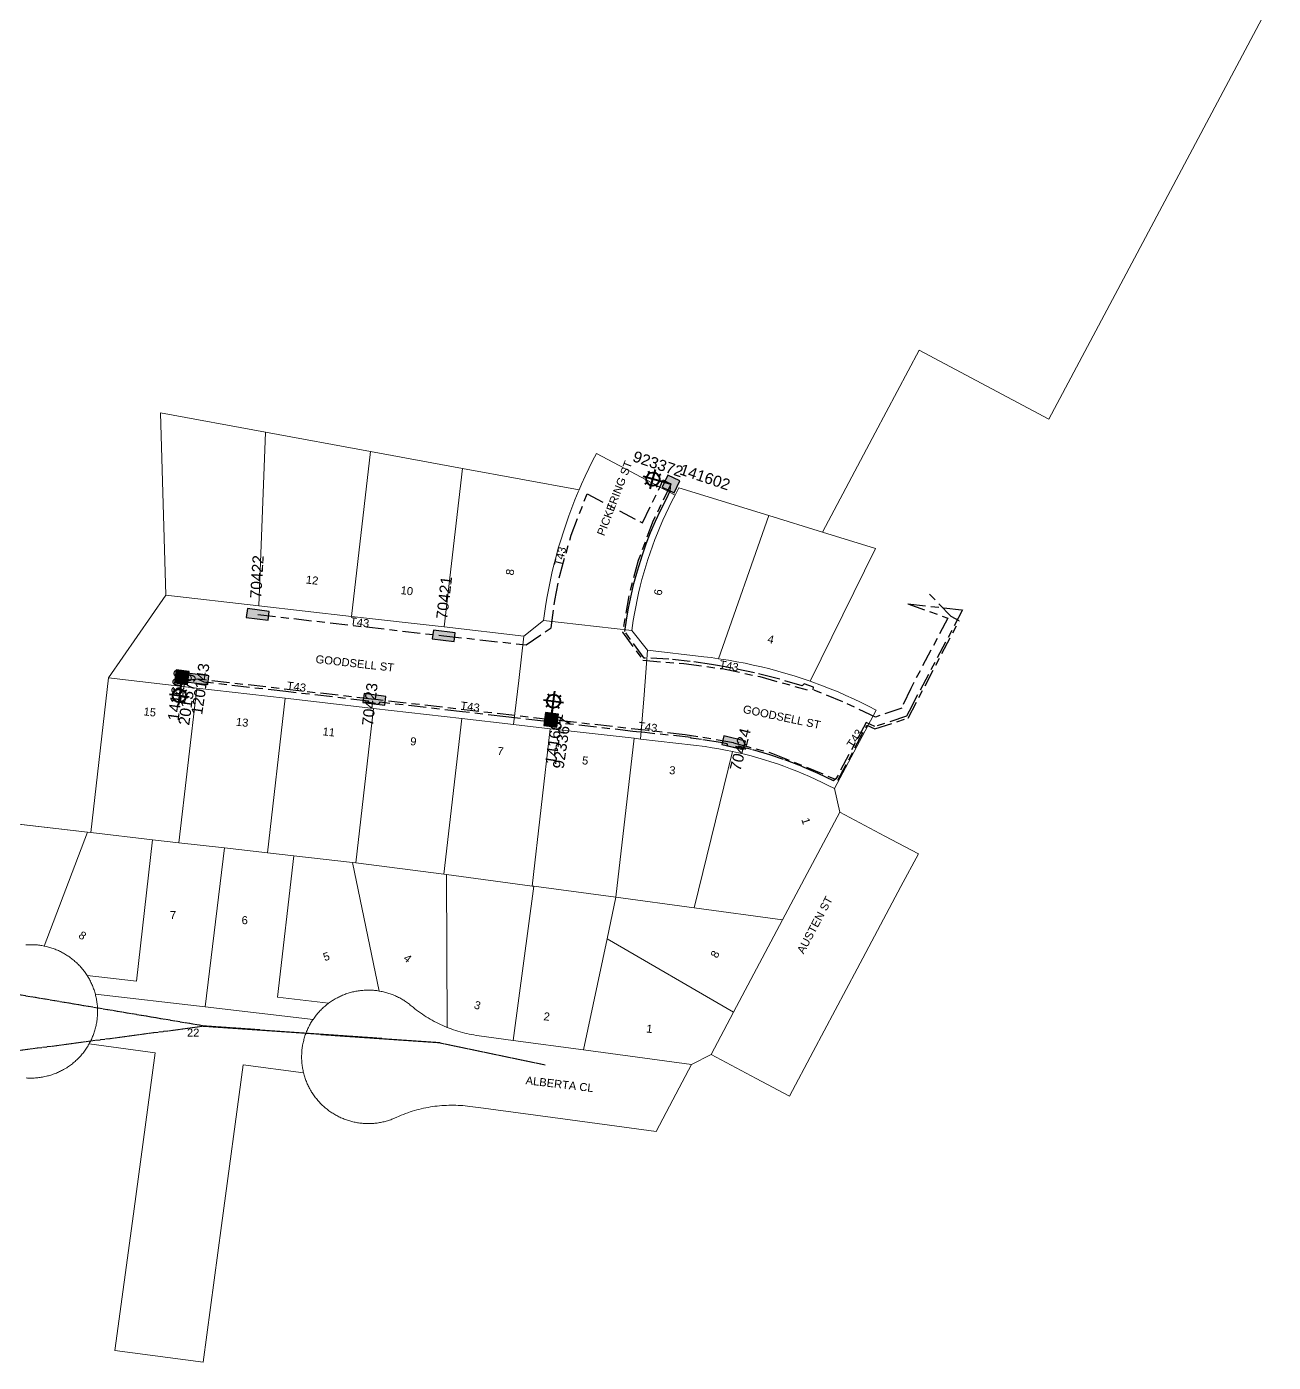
# Model space of a CAD drawing. Header units: metres. Extents: x 272069 to 273785, y 6094580 to 6096012.
# Drawn here: x 273405.6 to 273686, y 6094886.4 to 6095186.7 of the extents above; entities that cross this region are included whole.
import ezdxf
from ezdxf.enums import TextEntityAlignment as Align

# ---------------------------------------------------------------- set-up
doc = ezdxf.new("R2010")
doc.units = ezdxf.units.M
doc.linetypes.add('Cable Exist OH', pattern=[1, 1, 0])
doc.linetypes.add('Cable Exist UG', pattern=[8.2, 4, -1.2, 1.8, -1.2])
doc.layers.get('0').update_dxf_attribs({"color": 6})
doc.layers.add('Cadastre Land Parcels_SP_EXT', color=9, linetype='Continuous', lineweight=5)
doc.layers.add('Cadastre Roads_SP_EXT', color=9, linetype='Continuous', lineweight=5)
for name, color, linetype in [('Equip_SP_SL_EXT', 7, 'Continuous'), ('Mains_LV_EXT', 7, 'Continuous'), ('Mains_SL_EXT', 7, 'Continuous'), ('SupportsUG_SP_LV_EXT', 7, 'Continuous'), ('SupportsUG_SP_LV_SL_EXT', 7, 'Continuous')]:
    doc.layers.add(name, color=color, linetype=linetype)
doc.styles.add('COLUMN_LABEL', font='arial.ttf')
doc.styles.add('iecARIAL', font='arial.ttf', dxfattribs={"height": 2})
doc.styles.add('POLE_LABEL', font='arial.ttf')
doc.styles.get("Standard").update_dxf_attribs({"font": 'arial.ttf'})

# ---------------------------------------------------------------- blocks, each defined once
blk = doc.blocks.new('COLUMN_EXT')
blk.add_hatch(color=256).paths.add_polyline_path([(-1.49, 1.48), (-1.49, -1.49), (1.48, -1.49), (1.48, 1.48)])
blk.add_lwpolyline([(-1.49, -1.49), (1.48, -1.49), (1.48, 1.48), (-1.49, 1.48)], close=True)
for tag, height, style, flags, p in [('ASSET_NUM', 2.5, 'COLUMN_LABEL', 8, (2, 2)), ('STRUCTURE_PLANT_NUMBER', 0.2, 'POLE_LABEL', 9, (1.81, 0.03)), ('STREET_CODE', 0.2, 'COLUMN_LABEL', 9, (1.81, -0.2))]:
    blk.add_attdef(tag, text='', height=height, dxfattribs=dict(style=style, flags=flags)).set_placement(p, align=Align.MIDDLE_LEFT)
at = {"flags": 1}
blk.add_attdef('Z', (1.81, -2.35), '', height=0.2, dxfattribs=at)
at = {"flags": 9}
for tag, p in [('COLUMN_TYPE', (1.81, -0.4)), ('OWNED_BY', (1.81, -0.6)), ('STATE', (1.81, -0.8)), ('USAGE', (1.81, -1)), ('STREETNAME', (1.81, -1.6)), ('SUBURB', (1.81, -1.8)), ('LEGEND', (1.81, -1.2)), ('LOCATION', (1.81, -1.4)), ('NOTES', (1.81, -2))]:
    blk.add_attdef(tag, text='', height=0.2, dxfattribs=at).set_placement(p, align=Align.MIDDLE_LEFT)
blk = doc.blocks.new('PILLAR_EXT')
blk.add_hatch(color=256).paths.add_polyline_path([(-2.475, 0.99), (-2.475, -0.99), (2.475, -0.99), (2.475, 0.99)])
blk.add_lwpolyline([(-2.475, -0.99), (2.475, -0.99), (2.475, 0.99), (-2.475, 0.99)], close=True)
at = {"style": 'iecARIAL', "flags": 8}
blk.add_attdef('ASSET_NUM', (1.5, 3.5), '', height=2.5, dxfattribs=at)
for tag, p, flags in [('OWNED_BY', (0, -0.2), 9), ('STATE', (0, -0.4), 9), ('SUPPORT_TYPE', (0, -0.6), 9), ('STREETNAME', (0, -1.8), 9), ('SUBURB', (0, -2), 1), ('USAGE', (0, -0.8), 9), ('LEGEND', (0, -1), 9), ('LOCATION', (0, -1.2), 9), ('NOTES', (0, -1.4), 9), ('PARENT', (0, -1.6), 9)]:
    blk.add_attdef(tag, p, '', height=0.2, dxfattribs=dict(flags=flags))
blk = doc.blocks.new('SL_LANTERN_EXT')
at = {"lineweight": 40}
for p, q in [((0, 1.97), (0, 6.47)), ((-2.25, 4.22), (2.25, 4.22)), ((-1.46, 5.68), (-1.06, 5.28)), ((-1.46, 2.76), (-1.06, 3.16)), ((1.46, 5.68), (1.06, 5.28)), ((1.46, 2.76), (1.06, 3.16)), ((0, 0), (0, 2.72))]:
    blk.add_line(p, q, dxfattribs=at)
blk.add_circle((0, 4.22), 1.5, dxfattribs=at)
at = {"style": 'iecARIAL', "flags": 8}
blk.add_attdef('ASSET_NUM', (1.5, 1.5), '', height=2.5, dxfattribs=at)
for tag, p, height, flags in [('OPERATING_VOLTAGE', (0.98, -1.65), 0.2, 9), ('ORIENTATION', (0.98, -1.85), 0.2, 9), ('OWNED_BY', (0.98, -2.05), 0.2, 9), ('STATE', (0.98, -2.25), 0.2, 9), ('CONSTRUCTED_VOLTAGE', (0.98, -0.65), 0.2, 9), ('CONTROL_TYPE', (0.98, -0.85), 0.2, 9), ('LANTERN_PURPOSE', (0.98, -1.05), 0.2, 9), ('LANTERN_TYPE', (0.98, -1.25), 0.2, 9), ('NO_PHASES', (0.98, -1.45), 0.2, 9), ('USAGE', (0.98, -2.45), 0.2, 9), ('CEXIST', (0.98, -2.65), 0.2, 9), ('CNEW', (0.98, -2.85), 0.2, 9), ('CNUMBER', (0.98, -3.05), 0.2, 9), ('LNUMBER', (2.18, -3.25), 2.5, 8), ('CREMOVE', (0.98, -3.25), 0.2, 9), ('CREPLACE', (0.98, -3.45), 0.2, 9), ('LKINGHEIGHT', (0.98, -3.65), 0.2, 9), ('LBRACKET', (0.98, -3.85), 0.2, 9), ('LBRACKETVOCAB', (0.98, -4.05), 0.2, 9), ('LCATEGORY', (0.98, -4.25), 0.2, 9), ('LCHARGE1', (0.98, -4.45), 0.2, 9), ('LCHARGE1PERCENT', (0.98, -4.65), 0.2, 9), ('LCHARGE2', (0.98, -4.85), 0.2, 9), ('LCHARGE2PERCENT', (0.98, -5.05), 0.2, 9), ('LCHARGE3', (0.98, -5.25), 0.2, 9), ('LCHARGE3PERCENT', (0.98, -5.45), 0.2, 9), ('LEXIST', (0.98, -5.65), 0.2, 9), ('LLAMP', (0.98, -5.85), 0.2, 9), ('LLAMPVOCAB', (0.98, -6.05), 0.2, 9), ('LMAST', (0.98, -6.25), 0.2, 9), ('LMASTVOCAB', (0.98, -6.45), 0.2, 9), ('LNEW', (0.98, -6.65), 0.2, 9), ('LANTNUMBER', (0.98, -6.85), 0.2, 9), ('LOUTREACH', (0.98, -7.25), 0.2, 9), ('LOUTREACHVOCAB', (0.98, -7.45), 0.2, 9), ('LRATECODE', (0.98, -7.65), 0.2, 9), ('LREMOVE', (0.98, -7.85), 0.2, 9), ('LREPLACE', (0.98, -8.05), 0.2, 9), ('LTYPE', (0.98, -8.25), 0.2, 9), ('LTYPEVOCAB', (0.98, -8.45), 0.2, 9), ('LEGEND', (0.98, -8.65), 0.2, 9), ('LOCATION', (0.98, -8.85), 0.2, 9), ('NOTES', (0.98, -9.05), 0.2, 9), ('STREETNAME', (0.98, -9.25), 0.2, 9), ('SUBURB', (0.98, -9.45), 0.2, 1)]:
    blk.add_attdef(tag, p, '', height=height, dxfattribs=dict(flags=flags))

msp = doc.modelspace()

# ---------------------------------------------------------------- linework, layer by layer
at = {"layer": 'Cadastre Land Parcels_SP_EXT', "linetype": 'Continuous'}
for p, q in [((273635.52, 6095098.42), (273686.05, 6095193.35)), ((273596.51, 6095095.38), (273606.38, 6095113.93)), ((273606.38, 6095113.93), (273635.52, 6095098.42)), ((273436.91, 6095058.9), (273435.72, 6095099.9)), ((273435.72, 6095099.9), (273459.29, 6095095.55)), ((273459.29, 6095095.55), (273482.9, 6095091.19)), ((273584.62, 6095073.03), (273596.51, 6095095.38)), ((273482.9, 6095091.19), (273503.61, 6095087.37)), ((273532.05, 6095087.33), (273532.91, 6095089.05)), ((273532.91, 6095089.05), (273533.79, 6095090.75)), ((273533.79, 6095090.75), (273551.47, 6095081.38)), ((273503.61, 6095087.37), (273529.86, 6095082.53)), ((273530.43, 6095083.85), (273531.23, 6095085.6)), ((273531.23, 6095085.6), (273532.05, 6095087.33)), ((273529.86, 6095082.53), (273530.43, 6095083.85)), ((273551.47, 6095081.38), (273552.34, 6095083.02)), ((273552.34, 6095083.02), (273572.53, 6095076.77)), ((273572.53, 6095076.77), (273584.62, 6095073.03)), ((273423.96, 6095040.25), (273436.91, 6095058.9)), ((273419.98, 6095005.49), (273423.96, 6095040.25)), ((273396.64, 6095008.17), (273419.3, 6095005.57)), ((273419.3, 6095005.57), (273419.98, 6095005.49))]:
    msp.add_line(p, q, dxfattribs=at)
for points in [[(273459.29, 6095095.55), (273435.72, 6095099.9), (273436.91, 6095058.9), (273457.78, 6095056.51), (273459.29, 6095095.55)], [(273482.9, 6095091.19), (273459.29, 6095095.55), (273457.78, 6095056.51), (273478.65, 6095054.11), (273482.9, 6095091.19)], [(273503.61, 6095087.37), (273482.9, 6095091.19), (273478.65, 6095054.11), (273499.52, 6095051.72), (273503.61, 6095087.37)], [(273521.85, 6095053.19), (273522.3, 6095056.3), (273522.61, 6095058.19), (273522.96, 6095060.08), (273523.34, 6095061.97), (273523.76, 6095063.84), (273524.2, 6095065.71), (273524.68, 6095067.57), (273525.19, 6095069.42), (273525.74, 6095071.26), (273526.32, 6095073.09), (273526.92, 6095074.91), (273527.56, 6095076.73), (273528.23, 6095078.52), (273528.94, 6095080.31), (273529.67, 6095082.09), (273529.86, 6095082.53), (273503.61, 6095087.37), (273499.52, 6095051.72), (273517.41, 6095049.67), (273521.85, 6095053.19)], [(273572.53, 6095076.77), (273552.34, 6095083.02), (273551.47, 6095081.38), (273550.74, 6095079.98), (273550.04, 6095078.58), (273549.37, 6095077.16), (273548.72, 6095075.73), (273548.09, 6095074.29), (273547.49, 6095072.83), (273546.92, 6095071.37), (273546.37, 6095069.9), (273545.84, 6095068.42), (273545.35, 6095066.93), (273544.88, 6095065.43), (273544.43, 6095063.92), (273544.01, 6095062.41), (273543.62, 6095060.89), (273543.25, 6095059.36), (273542.92, 6095057.82), (273542.6, 6095056.28), (273542.32, 6095054.74), (273542.06, 6095053.19), (273541.73, 6095050.91), (273545.24, 6095046.48), (273557.89, 6095045.03), (273559.58, 6095044.82), (273561.25, 6095044.59), (273572.53, 6095076.77)], [(273596.54, 6095069.34), (273584.62, 6095073.03), (273572.53, 6095076.77), (273561.25, 6095044.59), (273563.45, 6095044.25), (273565.32, 6095043.92), (273567.19, 6095043.57), (273569.05, 6095043.17), (273570.9, 6095042.75), (273572.75, 6095042.29), (273574.59, 6095041.8), (273576.41, 6095041.28), (273578.23, 6095040.73), (273580.04, 6095040.15), (273581.84, 6095039.53), (273596.54, 6095069.34)], [(273443.84, 6095037.97), (273423.96, 6095040.25), (273419.98, 6095005.49), (273433.92, 6095003.89), (273439.85, 6095003.21), (273443.84, 6095037.97)], [(273463.71, 6095035.69), (273443.84, 6095037.97), (273439.85, 6095003.21), (273450.09, 6095002.04), (273459.73, 6095000.93), (273463.71, 6095035.69)], [(273483.59, 6095033.41), (273463.71, 6095035.69), (273459.73, 6095000.93), (273465.69, 6095000.25), (273478.91, 6094998.73), (273479.61, 6094998.65), (273483.59, 6095033.41)], [(273503.46, 6095031.13), (273483.59, 6095033.41), (273479.61, 6094998.65), (273499.46, 6094996.15), (273503.46, 6095031.13)], [(273515.13, 6095029.79), (273503.46, 6095031.13), (273499.46, 6094996.15), (273500.06, 6094996.07), (273519.29, 6094993.47), (273523.34, 6095028.85), (273515.13, 6095029.79)], [(273542.22, 6095026.69), (273523.34, 6095028.85), (273519.29, 6094993.47), (273519.68, 6094993.42), (273538.13, 6094990.93), (273542.22, 6095026.69)], [(273564.35, 6095023.73), (273562.82, 6095024.04), (273561.3, 6095024.32), (273559.77, 6095024.58), (273558.24, 6095024.82), (273555.62, 6095025.15), (273543.68, 6095026.52), (273542.22, 6095026.69), (273538.13, 6094990.93), (273555.79, 6094988.54), (273564.35, 6095023.73)], [(273588.53, 6095010.11), (273587.3, 6095015.37), (273585.92, 6095016.08), (273584.53, 6095016.77), (273583.13, 6095017.44), (273581.72, 6095018.08), (273580.3, 6095018.69), (273578.86, 6095019.29), (273577.42, 6095019.85), (273575.96, 6095020.39), (273574.5, 6095020.91), (273573.03, 6095021.4), (273571.55, 6095021.86), (273570.06, 6095022.3), (273568.56, 6095022.71), (273567.06, 6095023.1), (273564.35, 6095023.73), (273555.79, 6094988.54), (273575.62, 6094985.86), (273588.53, 6095010.11)], [(273433.92, 6095003.89), (273419.98, 6095005.49), (273419.3, 6095005.57), (273409.54, 6094979.98), (273410.01, 6094979.87), (273410.26, 6094979.81), (273410.51, 6094979.74), (273410.77, 6094979.67), (273411.02, 6094979.6), (273411.27, 6094979.51), (273411.51, 6094979.43), (273411.76, 6094979.34), (273412.01, 6094979.25), (273412.25, 6094979.15), (273412.49, 6094979.05), (273412.73, 6094978.94), (273412.97, 6094978.83), (273413.2, 6094978.72), (273413.44, 6094978.6), (273413.67, 6094978.48), (273413.9, 6094978.35), (273414.12, 6094978.22), (273414.35, 6094978.09), (273414.57, 6094977.95), (273414.79, 6094977.8), (273415.01, 6094977.66), (273415.22, 6094977.51), (273415.43, 6094977.35), (273415.64, 6094977.2), (273415.85, 6094977.04), (273416.05, 6094976.87), (273416.26, 6094976.7), (273416.45, 6094976.53), (273416.65, 6094976.36), (273416.84, 6094976.18), (273417.03, 6094976), (273417.21, 6094975.81), (273417.4, 6094975.63), (273417.58, 6094975.43), (273417.75, 6094975.24), (273417.92, 6094975.04), (273418.09, 6094974.84), (273418.26, 6094974.64), (273418.42, 6094974.43), (273418.58, 6094974.22), (273418.73, 6094974.01), (273418.88, 6094973.8), (273419.03, 6094973.58), (273419.17, 6094973.36), (273430.27, 6094972.09), (273433.92, 6095003.89)], [(273450.09, 6095002.04), (273439.85, 6095003.21), (273433.92, 6095003.89), (273430.27, 6094972.09), (273419.17, 6094973.36), (273419.42, 6094972.97), (273419.55, 6094972.74), (273419.68, 6094972.51), (273419.8, 6094972.28), (273419.92, 6094972.05), (273420.04, 6094971.81), (273420.15, 6094971.58), (273420.26, 6094971.34), (273420.36, 6094971.1), (273420.46, 6094970.85), (273420.56, 6094970.61), (273420.65, 6094970.37), (273420.73, 6094970.12), (273420.82, 6094969.87), (273420.89, 6094969.62), (273420.97, 6094969.37), (273421.04, 6094969.12), (273445.72, 6094966.28), (273450.09, 6095002.04)], [(273470.23, 6094963.77), (273470.38, 6094963.98), (273470.54, 6094964.19), (273470.7, 6094964.4), (273470.87, 6094964.6), (273471.03, 6094964.81), (273471.21, 6094965), (273471.38, 6094965.2), (273471.56, 6094965.39), (273471.74, 6094965.58), (273471.93, 6094965.76), (273472.12, 6094965.94), (273472.31, 6094966.12), (273472.5, 6094966.3), (273472.7, 6094966.47), (273472.9, 6094966.64), (273473.1, 6094966.8), (273473.31, 6094966.96), (273473.52, 6094967.12), (273462.04, 6094968.45), (273465.69, 6095000.25), (273459.73, 6095000.93), (273450.09, 6095002.04), (273445.72, 6094966.28), (273470.03, 6094963.49), (273470.23, 6094963.77)], [(273478.91, 6094998.73), (273465.69, 6095000.25), (273462.04, 6094968.45), (273473.52, 6094967.12), (273473.91, 6094967.4), (273474.13, 6094967.55), (273474.35, 6094967.69), (273474.57, 6094967.83), (273474.79, 6094967.97), (273475.02, 6094968.1), (273475.25, 6094968.22), (273475.48, 6094968.35), (273475.71, 6094968.47), (273475.95, 6094968.58), (273476.18, 6094968.69), (273476.42, 6094968.8), (273476.66, 6094968.9), (273476.91, 6094969), (273477.15, 6094969.1), (273477.4, 6094969.19), (273477.64, 6094969.27), (273477.89, 6094969.35), (273478.14, 6094969.43), (273478.39, 6094969.51), (273478.65, 6094969.57), (273478.9, 6094969.64), (273479.16, 6094969.7), (273479.41, 6094969.75), (273479.67, 6094969.8), (273479.93, 6094969.85), (273480.19, 6094969.89), (273480.44, 6094969.93), (273480.71, 6094969.96), (273480.97, 6094969.99), (273481.23, 6094970.01), (273481.49, 6094970.03), (273481.75, 6094970.05), (273482.01, 6094970.06), (273482.27, 6094970.06), (273482.53, 6094970.06), (273482.8, 6094970.06), (273483.06, 6094970.05), (273483.32, 6094970.04), (273483.58, 6094970.02), (273483.84, 6094970), (273484.1, 6094969.97), (273484.36, 6094969.94), (273484.62, 6094969.9), (273484.88, 6094969.86), (273478.91, 6094998.73)], [(273500.06, 6094996.07), (273499.46, 6094996.15), (273479.61, 6094998.65), (273478.91, 6094998.73), (273484.88, 6094969.86), (273485.32, 6094969.78), (273485.57, 6094969.73), (273485.83, 6094969.67), (273486.08, 6094969.61), (273486.34, 6094969.55), (273486.59, 6094969.48), (273486.84, 6094969.4), (273487.09, 6094969.32), (273487.34, 6094969.24), (273487.58, 6094969.15), (273487.83, 6094969.06), (273488.07, 6094968.97), (273488.32, 6094968.86), (273488.56, 6094968.76), (273488.79, 6094968.65), (273489.03, 6094968.54), (273489.26, 6094968.42), (273489.5, 6094968.3), (273489.73, 6094968.18), (273489.95, 6094968.05), (273490.18, 6094967.91), (273490.4, 6094967.78), (273490.62, 6094967.63), (273490.84, 6094967.49), (273491.06, 6094967.34), (273491.27, 6094967.19), (273491.48, 6094967.03), (273491.69, 6094966.87), (273491.89, 6094966.71), (273492.1, 6094966.54), (273492.5, 6094966.21), (273492.91, 6094965.88), (273493.32, 6094965.56), (273493.75, 6094965.25), (273494.17, 6094964.95), (273494.6, 6094964.65), (273495.04, 6094964.36), (273495.48, 6094964.08), (273495.93, 6094963.81), (273496.38, 6094963.54), (273496.83, 6094963.28), (273497.29, 6094963.03), (273497.76, 6094962.79), (273498.23, 6094962.55), (273498.7, 6094962.33), (273499.18, 6094962.11), (273499.65, 6094961.9), (273500.14, 6094961.7), (273500.17, 6094961.69), (273500.06, 6094996.07)], [(273519.68, 6094993.42), (273519.29, 6094993.47), (273500.06, 6094996.07), (273500.17, 6094961.69), (273500.63, 6094961.51), (273501.12, 6094961.32), (273501.61, 6094961.15), (273502.11, 6094960.98), (273502.61, 6094960.82), (273503.11, 6094960.68), (273503.61, 6094960.53), (273504.12, 6094960.4), (273504.63, 6094960.28), (273505.14, 6094960.17), (273505.65, 6094960.06), (273506.17, 6094959.97), (273506.68, 6094959.88), (273507.4, 6094959.77), (273515.02, 6094958.75), (273519.68, 6094993.42)], [(273536.15, 6094981.57), (273538.13, 6094990.93), (273519.68, 6094993.42), (273515.02, 6094958.75), (273530.89, 6094956.61), (273536.15, 6094981.57)], [(273575.62, 6094985.86), (273555.79, 6094988.54), (273538.13, 6094990.93), (273536.15, 6094981.57), (273564.6, 6094965.1), (273575.62, 6094985.86)], [(273564.6, 6094965.1), (273536.15, 6094981.57), (273530.89, 6094956.61), (273555.18, 6094953.34), (273559.56, 6094955.59), (273564.6, 6094965.1)], [(273467.49, 6094953.8), (273467.47, 6094954.06), (273467.45, 6094954.32), (273467.44, 6094954.59), (273467.44, 6094954.85), (273467.44, 6094955.11), (273467.44, 6094955.37), (273467.45, 6094955.63), (273467.46, 6094955.9), (273467.48, 6094956.16), (273467.5, 6094956.42), (273467.52, 6094956.68), (273467.56, 6094956.94), (273467.59, 6094957.2), (273467.63, 6094957.46), (273467.67, 6094957.71), (273467.72, 6094957.97), (273467.78, 6094958.23), (273467.83, 6094958.48), (273467.9, 6094958.74), (273467.96, 6094958.99), (273468.03, 6094959.25), (273468.11, 6094959.5), (273468.19, 6094959.75), (273468.27, 6094959.99), (273468.36, 6094960.24), (273468.45, 6094960.48), (273468.55, 6094960.73), (273468.65, 6094960.97), (273468.76, 6094961.21), (273468.87, 6094961.45), (273468.98, 6094961.68), (273469.1, 6094961.92), (273469.22, 6094962.15), (273469.34, 6094962.38), (273469.47, 6094962.6), (273469.61, 6094962.83), (273469.75, 6094963.05), (273469.89, 6094963.27), (273470.03, 6094963.49), (273445.72, 6094966.28), (273421.04, 6094969.12), (273421.1, 6094968.86), (273421.16, 6094968.6), (273421.22, 6094968.35), (273421.27, 6094968.09), (273421.32, 6094967.83), (273421.36, 6094967.57), (273421.4, 6094967.31), (273421.43, 6094967.05), (273421.46, 6094966.79), (273421.48, 6094966.53), (273421.5, 6094966.27), (273421.52, 6094966.01), (273421.53, 6094965.75), (273421.54, 6094965.49), (273421.54, 6094965.22), (273421.53, 6094964.96), (273421.53, 6094964.7), (273421.51, 6094964.44), (273421.5, 6094964.18), (273421.47, 6094963.92), (273421.45, 6094963.66), (273421.42, 6094963.4), (273421.38, 6094963.14), (273421.34, 6094962.88), (273421.3, 6094962.62), (273421.25, 6094962.36), (273421.2, 6094962.11), (273421.14, 6094961.85), (273421.08, 6094961.6), (273421.01, 6094961.34), (273420.94, 6094961.09), (273420.87, 6094960.84), (273420.79, 6094960.59), (273420.7, 6094960.34), (273420.61, 6094960.1), (273420.52, 6094959.85), (273420.42, 6094959.61), (273420.32, 6094959.37), (273420.22, 6094959.13), (273420.11, 6094958.89), (273419.99, 6094958.65), (273419.88, 6094958.42), (273419.75, 6094958.19), (273419.63, 6094957.96), (273434.46, 6094955.96), (273429.59, 6094919.77), (273425.45, 6094889.04), (273445.28, 6094886.37), (273449.41, 6094917.1), (273454.28, 6094953.29), (273467.87, 6094951.46), (273467.87, 6094951.48), (273467.81, 6094951.73), (273467.75, 6094951.99), (273467.7, 6094952.25), (273467.66, 6094952.5), (273467.61, 6094952.76), (273467.58, 6094953.02), (273467.54, 6094953.28), (273467.51, 6094953.54), (273467.49, 6094953.8)]]:
    msp.add_lwpolyline(points, close=True, dxfattribs=at)
msp.add_lwpolyline([(273405.37, 6094980.24), (273405.63, 6094980.25), (273405.89, 6094980.27), (273406.15, 6094980.28), (273406.42, 6094980.28), (273406.68, 6094980.28), (273406.94, 6094980.28), (273407.2, 6094980.27), (273407.46, 6094980.25), (273407.72, 6094980.23), (273407.99, 6094980.21), (273408.25, 6094980.18), (273408.51, 6094980.15), (273408.76, 6094980.11), (273409.02, 6094980.07), (273409.28, 6094980.03), (273409.54, 6094979.98), (273419.3, 6095005.57), (273419.3, 6095005.57), (273396.64, 6095008.17)], dxfattribs=at)
at = {"layer": 'Cadastre Roads_SP_EXT', "linetype": 'Continuous'}
for points in [[(273542.06, 6095053.19), (273542.32, 6095054.74), (273542.6, 6095056.28), (273542.92, 6095057.82), (273543.25, 6095059.36), (273543.62, 6095060.89), (273544.01, 6095062.41), (273544.43, 6095063.92), (273544.88, 6095065.43), (273545.35, 6095066.93), (273545.84, 6095068.42), (273546.37, 6095069.9), (273546.92, 6095071.37), (273547.49, 6095072.83), (273548.09, 6095074.29), (273548.72, 6095075.73), (273549.37, 6095077.16), (273550.04, 6095078.58), (273550.74, 6095079.98), (273551.47, 6095081.38), (273533.79, 6095090.75), (273532.91, 6095089.05), (273532.05, 6095087.33), (273531.23, 6095085.6), (273530.43, 6095083.85), (273529.86, 6095082.53), (273529.67, 6095082.09), (273528.94, 6095080.31), (273528.23, 6095078.52), (273527.56, 6095076.73), (273526.92, 6095074.91), (273526.32, 6095073.09), (273525.74, 6095071.26), (273525.19, 6095069.42), (273524.68, 6095067.57), (273524.2, 6095065.71), (273523.76, 6095063.84), (273523.34, 6095061.97), (273522.96, 6095060.08), (273522.61, 6095058.19), (273522.3, 6095056.3), (273521.85, 6095053.19), (273541.73, 6095050.91), (273542.06, 6095053.19)], [(273457.78, 6095056.51), (273436.91, 6095058.9), (273423.96, 6095040.25), (273443.84, 6095037.97), (273463.71, 6095035.69), (273483.59, 6095033.41), (273503.46, 6095031.13), (273515.13, 6095029.79), (273516.27, 6095039.69), (273517.41, 6095049.67), (273499.52, 6095051.72), (273478.65, 6095054.11), (273457.78, 6095056.51)], [(273596.7, 6095033.02), (273595.01, 6095033.89), (273593.31, 6095034.74), (273591.59, 6095035.56), (273589.86, 6095036.34), (273588.12, 6095037.1), (273586.36, 6095037.83), (273584.59, 6095038.52), (273581.84, 6095039.53), (273580.04, 6095040.15), (273578.23, 6095040.73), (273576.41, 6095041.28), (273574.59, 6095041.8), (273572.75, 6095042.29), (273570.9, 6095042.75), (273569.05, 6095043.17), (273567.19, 6095043.57), (273565.32, 6095043.92), (273563.45, 6095044.25), (273561.25, 6095044.59), (273559.58, 6095044.82), (273557.89, 6095045.03), (273545.24, 6095046.48), (273544.54, 6095036.48), (273543.68, 6095026.52), (273555.62, 6095025.15), (273558.24, 6095024.82), (273559.77, 6095024.58), (273561.3, 6095024.32), (273562.82, 6095024.04), (273564.35, 6095023.73), (273567.06, 6095023.1), (273568.56, 6095022.71), (273570.06, 6095022.3), (273571.55, 6095021.86), (273573.03, 6095021.4), (273574.5, 6095020.91), (273575.96, 6095020.39), (273577.42, 6095019.85), (273578.86, 6095019.29), (273580.3, 6095018.69), (273581.72, 6095018.08), (273583.13, 6095017.44), (273584.53, 6095016.77), (273585.92, 6095016.08), (273587.3, 6095015.37), (273596.7, 6095033.02)], [(273606.19, 6095000.71), (273598.67, 6095004.71), (273588.53, 6095010.11), (273575.62, 6094985.86), (273564.6, 6094965.1), (273559.56, 6094955.59), (273569.71, 6094950.2), (273577.23, 6094946.21), (273582.56, 6094956.26), (273592.41, 6094974.82), (273602.28, 6094993.37), (273606.19, 6095000.71)], [(273555.18, 6094953.34), (273530.89, 6094956.61), (273515.02, 6094958.75), (273507.4, 6094959.77), (273506.68, 6094959.88), (273506.17, 6094959.97), (273505.65, 6094960.06), (273505.14, 6094960.17), (273504.63, 6094960.28), (273504.12, 6094960.4), (273503.61, 6094960.53), (273503.11, 6094960.68), (273502.61, 6094960.82), (273502.11, 6094960.98), (273501.61, 6094961.15), (273501.12, 6094961.32), (273500.63, 6094961.51), (273500.17, 6094961.69), (273500.14, 6094961.7), (273499.65, 6094961.9), (273499.18, 6094962.11), (273498.7, 6094962.33), (273498.23, 6094962.55), (273497.76, 6094962.79), (273497.29, 6094963.03), (273496.83, 6094963.28), (273496.38, 6094963.54), (273495.93, 6094963.81), (273495.48, 6094964.08), (273495.04, 6094964.36), (273494.6, 6094964.65), (273494.17, 6094964.95), (273493.75, 6094965.25), (273493.32, 6094965.56), (273492.91, 6094965.88), (273492.5, 6094966.21), (273492.1, 6094966.54), (273491.89, 6094966.71), (273491.69, 6094966.87), (273491.48, 6094967.03), (273491.27, 6094967.19), (273491.06, 6094967.34), (273490.84, 6094967.49), (273490.62, 6094967.63), (273490.4, 6094967.78), (273490.18, 6094967.91), (273489.95, 6094968.05), (273489.73, 6094968.18), (273489.5, 6094968.3), (273489.26, 6094968.42), (273489.03, 6094968.54), (273488.79, 6094968.65), (273488.56, 6094968.76), (273488.32, 6094968.86), (273488.07, 6094968.97), (273487.83, 6094969.06), (273487.58, 6094969.15), (273487.34, 6094969.24), (273487.09, 6094969.32), (273486.84, 6094969.4), (273486.59, 6094969.48), (273486.34, 6094969.55), (273486.08, 6094969.61), (273485.83, 6094969.67), (273485.57, 6094969.73), (273485.32, 6094969.78), (273484.88, 6094969.86), (273484.62, 6094969.9), (273484.36, 6094969.94), (273484.1, 6094969.97), (273483.84, 6094970), (273483.58, 6094970.02), (273483.32, 6094970.04), (273483.06, 6094970.05), (273482.8, 6094970.06), (273482.53, 6094970.06), (273482.27, 6094970.06), (273482.01, 6094970.06), (273481.75, 6094970.05), (273481.49, 6094970.03), (273481.23, 6094970.01), (273480.97, 6094969.99), (273480.71, 6094969.96), (273480.44, 6094969.93), (273480.19, 6094969.89), (273479.93, 6094969.85), (273479.67, 6094969.8), (273479.41, 6094969.75), (273479.16, 6094969.7), (273478.9, 6094969.64), (273478.65, 6094969.57), (273478.39, 6094969.51), (273478.14, 6094969.43), (273477.89, 6094969.35), (273477.64, 6094969.27), (273477.4, 6094969.19), (273477.15, 6094969.1), (273476.91, 6094969), (273476.66, 6094968.9), (273476.42, 6094968.8), (273476.18, 6094968.69), (273475.95, 6094968.58), (273475.71, 6094968.47), (273475.48, 6094968.35), (273475.25, 6094968.22), (273475.02, 6094968.1), (273474.79, 6094967.97), (273474.57, 6094967.83), (273474.35, 6094967.69), (273474.13, 6094967.55), (273473.91, 6094967.4), (273473.52, 6094967.12), (273473.31, 6094966.96), (273473.1, 6094966.8), (273472.9, 6094966.64), (273472.7, 6094966.47), (273472.5, 6094966.3), (273472.31, 6094966.12), (273472.12, 6094965.94), (273471.93, 6094965.76), (273471.74, 6094965.58), (273471.56, 6094965.39), (273471.38, 6094965.2), (273471.21, 6094965), (273471.03, 6094964.81), (273470.87, 6094964.6), (273470.7, 6094964.4), (273470.54, 6094964.19), (273470.38, 6094963.98), (273470.23, 6094963.77), (273470.03, 6094963.49), (273469.89, 6094963.27), (273469.75, 6094963.05), (273469.61, 6094962.83), (273469.47, 6094962.6), (273469.34, 6094962.38), (273469.22, 6094962.15), (273469.1, 6094961.92), (273468.98, 6094961.68), (273468.87, 6094961.45), (273468.76, 6094961.21), (273468.65, 6094960.97), (273468.55, 6094960.73), (273468.45, 6094960.48), (273468.36, 6094960.24), (273468.27, 6094959.99), (273468.19, 6094959.75), (273468.11, 6094959.5), (273468.03, 6094959.25), (273467.96, 6094958.99), (273467.9, 6094958.74), (273467.83, 6094958.48), (273467.78, 6094958.23), (273467.72, 6094957.97), (273467.67, 6094957.71), (273467.63, 6094957.46), (273467.59, 6094957.2), (273467.56, 6094956.94), (273467.52, 6094956.68), (273467.5, 6094956.42), (273467.48, 6094956.16), (273467.46, 6094955.9), (273467.45, 6094955.63), (273467.44, 6094955.37), (273467.44, 6094955.11), (273467.44, 6094954.85), (273467.44, 6094954.59), (273467.45, 6094954.32), (273467.47, 6094954.06), (273467.49, 6094953.8), (273467.51, 6094953.54), (273467.54, 6094953.28), (273467.58, 6094953.02), (273467.61, 6094952.76), (273467.66, 6094952.5), (273467.7, 6094952.25), (273467.75, 6094951.99), (273467.81, 6094951.73), (273467.87, 6094951.48), (273467.87, 6094951.46), (273467.93, 6094951.22), (273468, 6094950.97), (273468.08, 6094950.72), (273468.15, 6094950.47), (273468.24, 6094950.22), (273468.32, 6094949.98), (273468.41, 6094949.73), (273468.51, 6094949.49), (273468.61, 6094949.24), (273468.71, 6094949), (273468.82, 6094948.76), (273468.93, 6094948.53), (273469.05, 6094948.29), (273469.17, 6094948.06), (273469.29, 6094947.83), (273469.42, 6094947.6), (273469.55, 6094947.37), (273469.69, 6094947.15), (273469.83, 6094946.93), (273469.97, 6094946.71), (273470.12, 6094946.49), (273470.27, 6094946.28), (273470.43, 6094946.07), (273470.58, 6094945.86), (273470.75, 6094945.66), (273470.91, 6094945.45), (273471.08, 6094945.25), (273471.26, 6094945.06), (273471.43, 6094944.86), (273471.61, 6094944.67), (273471.79, 6094944.48), (273471.98, 6094944.3), (273472.17, 6094944.12), (273472.36, 6094943.94), (273472.56, 6094943.77), (273472.76, 6094943.6), (273472.96, 6094943.43), (273473.16, 6094943.27), (273473.37, 6094943.11), (273473.58, 6094942.95), (273473.79, 6094942.8), (273474.01, 6094942.65), (273474.22, 6094942.5), (273474.44, 6094942.36), (273474.67, 6094942.22), (273474.89, 6094942.09), (273475.12, 6094941.96), (273475.35, 6094941.83), (273475.58, 6094941.71), (273475.82, 6094941.59), (273476.05, 6094941.48), (273476.29, 6094941.37), (273476.53, 6094941.27), (273476.77, 6094941.16), (273477.01, 6094941.07), (273477.26, 6094940.97), (273477.51, 6094940.89), (273477.75, 6094940.8), (273478, 6094940.72), (273478.25, 6094940.65), (273478.51, 6094940.58), (273478.98, 6094940.46), (273479.23, 6094940.4), (273479.49, 6094940.35), (273479.75, 6094940.3), (273480, 6094940.25), (273480.26, 6094940.21), (273480.52, 6094940.17), (273480.78, 6094940.14), (273481.04, 6094940.12), (273481.3, 6094940.09), (273481.57, 6094940.08), (273481.83, 6094940.06), (273482.09, 6094940.06), (273482.35, 6094940.05), (273482.61, 6094940.05), (273482.87, 6094940.06), (273483.14, 6094940.07), (273483.4, 6094940.08), (273483.66, 6094940.1), (273483.92, 6094940.12), (273484.18, 6094940.15), (273484.44, 6094940.18), (273484.7, 6094940.22), (273484.96, 6094940.26), (273485.22, 6094940.31), (273485.47, 6094940.36), (273485.73, 6094940.42), (273485.98, 6094940.48), (273486.24, 6094940.54), (273486.49, 6094940.61), (273486.74, 6094940.68), (273486.99, 6094940.76), (273487.24, 6094940.84), (273487.49, 6094940.93), (273487.73, 6094941.01), (273487.98, 6094941.11), (273488.22, 6094941.21), (273488.46, 6094941.31), (273488.72, 6094941.43), (273489.38, 6094941.72), (273489.87, 6094941.93), (273490.35, 6094942.12), (273490.84, 6094942.31), (273491.34, 6094942.49), (273491.46, 6094942.53), (273491.83, 6094942.66), (273492.33, 6094942.82), (273492.83, 6094942.97), (273493.33, 6094943.11), (273493.84, 6094943.25), (273494.35, 6094943.37), (273494.86, 6094943.49), (273495.37, 6094943.59), (273495.89, 6094943.69), (273496.4, 6094943.78), (273496.92, 6094943.86), (273497.44, 6094943.93), (273497.96, 6094944), (273498.48, 6094944.05), (273499, 6094944.09), (273499.53, 6094944.13), (273500.05, 6094944.15), (273500.57, 6094944.17), (273501.1, 6094944.18), (273501.62, 6094944.18), (273502.14, 6094944.16), (273502.67, 6094944.15), (273503.19, 6094944.12), (273503.71, 6094944.08), (273504.23, 6094944.03), (273504.75, 6094943.97), (273505.27, 6094943.91), (273507.26, 6094943.64), (273527.84, 6094940.87), (273547.17, 6094938.27), (273550.96, 6094945.4), (273555.18, 6094953.34)]]:
    msp.add_lwpolyline(points, close=True, dxfattribs=at)
msp.add_lwpolyline([(273405.47, 6094950.31), (273405.73, 6094950.29), (273406, 6094950.28), (273406.26, 6094950.27), (273406.52, 6094950.27), (273406.78, 6094950.27), (273407.04, 6094950.28), (273407.3, 6094950.29), (273407.57, 6094950.31), (273407.83, 6094950.33), (273408.09, 6094950.35), (273408.35, 6094950.38), (273408.61, 6094950.42), (273408.87, 6094950.46), (273409.12, 6094950.5), (273409.38, 6094950.55), (273409.64, 6094950.6), (273410.02, 6094950.68), (273410.27, 6094950.75), (273410.52, 6094950.81), (273410.78, 6094950.88), (273411.02, 6094950.96), (273411.27, 6094951.04), (273411.52, 6094951.13), (273411.77, 6094951.22), (273412.01, 6094951.31), (273412.26, 6094951.41), (273412.5, 6094951.51), (273412.74, 6094951.62), (273412.97, 6094951.73), (273413.21, 6094951.84), (273413.44, 6094951.96), (273413.67, 6094952.08), (273413.9, 6094952.21), (273414.13, 6094952.34), (273414.35, 6094952.47), (273414.58, 6094952.61), (273414.8, 6094952.75), (273415.02, 6094952.9), (273415.23, 6094953.05), (273415.44, 6094953.2), (273415.65, 6094953.36), (273415.86, 6094953.52), (273416.06, 6094953.69), (273416.26, 6094953.85), (273416.46, 6094954.03), (273416.65, 6094954.2), (273416.85, 6094954.38), (273417.04, 6094954.56), (273417.22, 6094954.75), (273417.4, 6094954.93), (273417.58, 6094955.13), (273417.76, 6094955.32), (273417.93, 6094955.52), (273418.1, 6094955.72), (273418.26, 6094955.92), (273418.42, 6094956.13), (273418.58, 6094956.34), (273418.74, 6094956.55), (273418.89, 6094956.76), (273419.03, 6094956.98), (273419.18, 6094957.2), (273419.32, 6094957.42), (273419.45, 6094957.65), (273419.63, 6094957.96), (273419.75, 6094958.19), (273419.88, 6094958.42), (273419.99, 6094958.65), (273420.11, 6094958.89), (273420.22, 6094959.13), (273420.32, 6094959.37), (273420.42, 6094959.61), (273420.52, 6094959.85), (273420.61, 6094960.1), (273420.7, 6094960.34), (273420.79, 6094960.59), (273420.87, 6094960.84), (273420.94, 6094961.09), (273421.01, 6094961.34), (273421.08, 6094961.6), (273421.14, 6094961.85), (273421.2, 6094962.11), (273421.25, 6094962.36), (273421.3, 6094962.62), (273421.34, 6094962.88), (273421.38, 6094963.14), (273421.42, 6094963.4), (273421.45, 6094963.66), (273421.47, 6094963.92), (273421.5, 6094964.18), (273421.51, 6094964.44), (273421.53, 6094964.7), (273421.53, 6094964.96), (273421.54, 6094965.22), (273421.54, 6094965.49), (273421.53, 6094965.75), (273421.52, 6094966.01), (273421.5, 6094966.27), (273421.48, 6094966.53), (273421.46, 6094966.79), (273421.43, 6094967.05), (273421.4, 6094967.31), (273421.36, 6094967.57), (273421.32, 6094967.83), (273421.27, 6094968.09), (273421.22, 6094968.35), (273421.16, 6094968.6), (273421.1, 6094968.86), (273421.04, 6094969.12), (273420.97, 6094969.37), (273420.89, 6094969.62), (273420.82, 6094969.87), (273420.73, 6094970.12), (273420.65, 6094970.37), (273420.56, 6094970.61), (273420.46, 6094970.85), (273420.36, 6094971.1), (273420.26, 6094971.34), (273420.15, 6094971.58), (273420.04, 6094971.81), (273419.92, 6094972.05), (273419.8, 6094972.28), (273419.68, 6094972.51), (273419.55, 6094972.74), (273419.42, 6094972.97), (273419.17, 6094973.36), (273419.03, 6094973.58), (273418.88, 6094973.8), (273418.73, 6094974.01), (273418.58, 6094974.22), (273418.42, 6094974.43), (273418.26, 6094974.64), (273418.09, 6094974.84), (273417.92, 6094975.04), (273417.75, 6094975.24), (273417.58, 6094975.43), (273417.4, 6094975.63), (273417.21, 6094975.81), (273417.03, 6094976), (273416.84, 6094976.18), (273416.65, 6094976.36), (273416.45, 6094976.53), (273416.26, 6094976.7), (273416.05, 6094976.87), (273415.85, 6094977.04), (273415.64, 6094977.2), (273415.43, 6094977.35), (273415.22, 6094977.51), (273415.01, 6094977.66), (273414.79, 6094977.8), (273414.57, 6094977.95), (273414.35, 6094978.09), (273414.12, 6094978.22), (273413.9, 6094978.35), (273413.67, 6094978.48), (273413.44, 6094978.6), (273413.2, 6094978.72), (273412.97, 6094978.83), (273412.73, 6094978.94), (273412.49, 6094979.05), (273412.25, 6094979.15), (273412.01, 6094979.25), (273411.76, 6094979.34), (273411.51, 6094979.43), (273411.27, 6094979.51), (273411.02, 6094979.6), (273410.77, 6094979.67), (273410.51, 6094979.74), (273410.26, 6094979.81), (273410.01, 6094979.87), (273409.54, 6094979.98), (273409.28, 6094980.03), (273409.02, 6094980.07), (273408.76, 6094980.11), (273408.51, 6094980.15), (273408.25, 6094980.18), (273407.99, 6094980.21), (273407.72, 6094980.23), (273407.46, 6094980.25), (273407.2, 6094980.27), (273406.94, 6094980.28), (273406.68, 6094980.28), (273406.42, 6094980.28), (273406.15, 6094980.28), (273405.89, 6094980.27), (273405.63, 6094980.25), (273405.37, 6094980.24)], dxfattribs=at)
at = {"layer": 'Mains_LV_EXT', "linetype": 'Cable Exist UG'}
for points in [[(273499.41, 6095049.73), (273517.96, 6095047.71), (273523.61, 6095051.56), (273524.37, 6095057.64), (273525.52, 6095063.33), (273528.08, 6095072.37), (273531.66, 6095081.65), (273544.14, 6095075.13), (273548.8, 6095084.81), (273550.54, 6095083.87)], [(273550.54, 6095083.87), (273546.55, 6095075.65), (273543.16, 6095066.66), (273541.04, 6095058.74), (273539.62, 6095050.57), (273544.19, 6095044.25), (273553.46, 6095043.48), (273562.03, 6095042.35), (273570.53, 6095040.56), (273581.16, 6095037.61)], [(273564.63, 6095025.69), (273573.41, 6095023.3), (273588.09, 6095017.27), (273594.62, 6095029.62), (273596.4, 6095028.79), (273603.88, 6095031.24), (273615.36, 6095053.13), (273613.6, 6095054.07), (273607.96, 6095059.86)], [(273457.57, 6095054.53), (273499.41, 6095049.73)], [(273483.81, 6095035.42), (273444.07, 6095039.98)], [(273523.57, 6095030.85), (273483.81, 6095035.42)], [(273564.63, 6095025.69), (273553.7, 6095027.5), (273523.57, 6095030.85)]]:
    msp.add_lwpolyline(points, dxfattribs=at)
at = {"layer": 'Mains_LV_EXT', "linetype": 'Cable Exist OH'}
msp.add_lwpolyline([(273498.64, 6094958.21), (273445.45, 6094961.99), (273382.26, 6094972.64)], dxfattribs=at)
at = {"layer": 'Mains_SL_EXT', "linetype": 'Cable Exist UG'}
for points in [[(273603.81, 6095056.93), (273612.85, 6095053.72), (273612.85, 6095053.72), (273604.99, 6095038.93), (273604.47, 6095037.9), (273604.47, 6095037.9), (273602.45, 6095033.48), (273596.52, 6095031.45), (273589.21, 6095034.91), (273582.54, 6095037.6), (273582.57, 6095038.2), (273580.5, 6095038.96), (273580.02, 6095038.5), (273580.02, 6095038.5), (273574.13, 6095040.23), (273569.29, 6095041.41), (273564.45, 6095042.46), (273561.03, 6095043.04), (273559.66, 6095043.3), (273559.66, 6095043.3), (273554.83, 6095043.97), (273550.02, 6095044.5), (273544.48, 6095044.74), (273540.12, 6095050.71), (273540.6, 6095053.81), (273540.95, 6095055.95), (273541.64, 6095059.09), (273542.2, 6095061.5), (273542.98, 6095064.32), (273544.11, 6095067.94), (273544.96, 6095070.4), (273545.94, 6095072.93), (273547.08, 6095075.55), (273548.19, 6095077.9), (273549.56, 6095080.55), (273550.38, 6095082.32), (273550.54, 6095083.87)], [(273603.81, 6095056.93), (273616.14, 6095055.54), (273616.14, 6095055.54), (273605.21, 6095034.89), (273604.7, 6095033.95), (273604.7, 6095033.95), (273603.55, 6095031.66), (273596.43, 6095029.32), (273594.44, 6095030.25), (273587.65, 6095017.55), (273587.13, 6095017.16), (273587.13, 6095017.16), (273583.65, 6095018.78), (273579.88, 6095020.41), (273575.88, 6095021.92), (273572.75, 6095022.95), (273568.63, 6095024.17), (273565.69, 6095024.95), (273565.32, 6095024.47), (273563.31, 6095024.92), (273563.2, 6095025.44), (273561.66, 6095025.73), (273557.39, 6095026.4), (273555.01, 6095026.7), (273555.07, 6095026.88), (273544.62, 6095027.96), (273542.77, 6095028.13), (273542.77, 6095028.13), (273541.94, 6095028.25), (273525.41, 6095030.14), (273523.57, 6095030.85)], [(273444.06, 6095039.99), (273442.3, 6095039.73), (273440.54, 6095040.56)], [(273523.57, 6095030.85), (273521.84, 6095030.53), (273521.84, 6095030.53), (273515.31, 6095031.3), (273513.36, 6095031.52), (273513.36, 6095031.52), (273503.6, 6095032.65), (273485.05, 6095034.78), (273484.68, 6095034.32), (273482.65, 6095034.56), (273482.51, 6095035.06), (273463.89, 6095037.2), (273445.5, 6095039.31), (273444.07, 6095039.98)]]:
    msp.add_lwpolyline(points, dxfattribs=at)
at = {"layer": 'Mains_SL_EXT', "linetype": 'Cable Exist OH'}
msp.add_lwpolyline([(273349.55, 6094976.85), (273382.26, 6094972.64), (273400.39, 6094956.06), (273445.45, 6094961.99), (273498.64, 6094958.21), (273522.21, 6094953.26)], dxfattribs=at)

# ---------------------------------------------------------------- block references
at = {"layer": 'Equip_SP_SL_EXT'}
ref = msp.add_blockref('SL_LANTERN_EXT', (273550.54, 6095083.87), dxfattribs=dict(at, rotation=74.88312825555887))
ref.add_attrib('ASSET_NUM', '141602', dxfattribs={"layer": '0', "height": 2.5, "rotation": 341.5292, "style": 'iecARIAL'}).set_placement((273552.04, 6095085.37), align=Align.BOTTOM_LEFT)
ref = msp.add_blockref('SL_LANTERN_EXT', (273440.49, 6095040.45), dxfattribs=dict(at, rotation=172.4087251645251))
ref.add_attrib('ASSET_NUM', '141603', dxfattribs={"layer": '0', "height": 2.5, "rotation": 82.654, "style": 'iecARIAL'}).set_placement((273441.99, 6095041.95), align=Align.BOTTOM_RIGHT)
ref = msp.add_blockref('SL_LANTERN_EXT', (273523.57, 6095030.85), dxfattribs=dict(at, rotation=352.4812747251851))
ref.add_attrib('ASSET_NUM', '141601', dxfattribs={"layer": '0', "height": 2.5, "rotation": 81.9682, "style": 'iecARIAL'}).set_placement((273525.07, 6095032.35), align=Align.MIDDLE_RIGHT)
at = {"layer": 'SupportsUG_SP_LV_EXT'}
ref = msp.add_blockref('PILLAR_EXT', (273457.57, 6095054.53), dxfattribs=dict(at, rotation=172.4087251601191))
ref.add_attrib('ASSET_NUM', '70422', dxfattribs={"layer": '0', "height": 2.5, "rotation": 86.4031, "style": 'iecARIAL'}).set_placement((273459.07, 6095058.03), align=Align.BOTTOM_LEFT)
ref = msp.add_blockref('PILLAR_EXT', (273499.41, 6095049.73), dxfattribs=dict(at, rotation=172.4088252861273))
ref.add_attrib('ASSET_NUM', '70421', dxfattribs={"layer": '0', "height": 2.5, "rotation": 83.2006, "style": 'iecARIAL'}).set_placement((273500.91, 6095053.23), align=Align.BOTTOM_LEFT)
ref = msp.add_blockref('PILLAR_EXT', (273444, 6095040.05), dxfattribs=dict(at, rotation=353.2182962820135))
ref.add_attrib('ASSET_NUM', '120143', dxfattribs={"layer": '0', "height": 2.5, "rotation": 81.68, "style": 'iecARIAL'}).set_placement((273445.5, 6095043.55), align=Align.MIDDLE_RIGHT)
ref = msp.add_blockref('PILLAR_EXT', (273483.81, 6095035.42), dxfattribs=dict(at, rotation=352.4809749199843))
ref.add_attrib('ASSET_NUM', '70423', dxfattribs={"layer": '0', "height": 2.5, "rotation": 83.5504, "style": 'iecARIAL'}).set_placement((273485.31, 6095038.92), align=Align.BOTTOM_RIGHT)
ref = msp.add_blockref('PILLAR_EXT', (273564.63, 6095025.69), dxfattribs=dict(at, rotation=346.3740176822124))
ref.add_attrib('ASSET_NUM', '70424', dxfattribs={"layer": '0', "height": 2.5, "rotation": 75.5077, "style": 'iecARIAL'}).set_placement((273566.13, 6095029.19), align=Align.TOP_RIGHT)
at = {"layer": 'SupportsUG_SP_LV_SL_EXT'}
ref = msp.add_blockref('COLUMN_EXT', (273550.54, 6095083.87), dxfattribs=dict(at, rotation=64.63600549808841))
ref.add_attrib('ASSET_NUM', '923372', dxfattribs={"layer": '0', "height": 2.5, "rotation": 341.5292, "style": 'COLUMN_LABEL'}).set_placement((273552.54, 6095084.62), align=Align.BOTTOM_RIGHT)
ref = msp.add_blockref('COLUMN_EXT', (273440.49, 6095040.45), dxfattribs=dict(at, rotation=352.481075032846))
ref.add_attrib('ASSET_NUM', '201579', dxfattribs={"layer": '0', "height": 2.5, "rotation": 82.1513, "style": 'COLUMN_LABEL'}).set_placement((273442.49, 6095041.2), align=Align.MIDDLE_RIGHT)
ref = msp.add_blockref('COLUMN_EXT', (273523.57, 6095030.85), dxfattribs=dict(at, rotation=352.4812747208212))
ref.add_attrib('ASSET_NUM', '923367', dxfattribs={"layer": '0', "height": 2.5, "rotation": 81.7984, "style": 'COLUMN_LABEL'}).set_placement((273525.57, 6095031.6), align=Align.TOP_RIGHT)

# ---------------------------------------------------------------- texts
at = {"layer": 'Cadastre Land Parcels_SP_EXT'}
for s, rotation, p in [('8', 81.2884, (273515.1, 6095063.24)), ('12', 353.6393, (273468.32, 6095061.51)), ('10', 353.6396, (273489.63, 6095059.13)), ('6', 79.8638, (273548.42, 6095058.69)), ('4', 346.2608, (273572.1, 6095048.24)), ('15', 353.64, (273431.8, 6095031.87)), ('13', 353.6393, (273452.58, 6095029.55)), ('11', 353.6393, (273472.08, 6095027.38)), ('9', 353.6395, (273491.78, 6095025.18)), ('7', 353.6396, (273511.39, 6095022.99)), ('5', 353.6399, (273530.45, 6095020.87)), ('3', 353.6399, (273550.05, 6095018.68)), ('1', 288.3849, (273579.84, 6095008.46)), ('8', 324.7808, (273417.05, 6094982.01)), ('5', 18.5436, (273472.63, 6094976.55)), ('4', 321.3325, (273490.18, 6094976.95)), ('8', 62.0904, (273560.91, 6094977.09)), ('3', 342.3563, (273506.06, 6094966.02)), ('2', 353.2007, (273521.79, 6094963.32)), ('1', 353.2005, (273544.89, 6094960.56))]:
    msp.add_text(s, height=1.8, rotation=rotation, dxfattribs=at).set_placement(p)
for s, p in [('7', (273437.8, 6094986.02)), ('6', (273453.93, 6094984.89)), ('22', (273441.64, 6094959.59))]:
    msp.add_text(s, height=1.8, dxfattribs=at).set_placement(p)
at = {"layer": 'Cadastre Roads_SP_EXT'}
for s, rotation, p in [('PICKERING ST', 69.0165, (273535.5, 6095072.06)), ('GOODSELL ST', 353.6397, (273470.5, 6095043.64)), ('GOODSELL ST', 348.062, (273566.6, 6095032.44)), ('AUSTEN ST', 62.0904, (273580.38, 6094978.06)), ('ALBERTA CL', 353.2389, (273517.76, 6094948.92))]:
    msp.add_text(s, height=1.8, rotation=rotation, dxfattribs=at).set_placement(p)
at = {"layer": 'Mains_LV_EXT'}
for rotation, p in [(76.1794, (273525.97, 6095065.27)), (352.4812, (273478.24, 6095052.16)), (349.7731, (273561.29, 6095042.49)), (352.481, (273464.01, 6095037.69)), (352.4812, (273503.08, 6095033.2)), (352.4812, (273543.05, 6095028.62)), (56.5794, (273591.45, 6095024.34))]:
    msp.add_text('T43', height=1.8, rotation=rotation, dxfattribs=at).set_placement(p)

doc.saveas('drawing.dxf')
